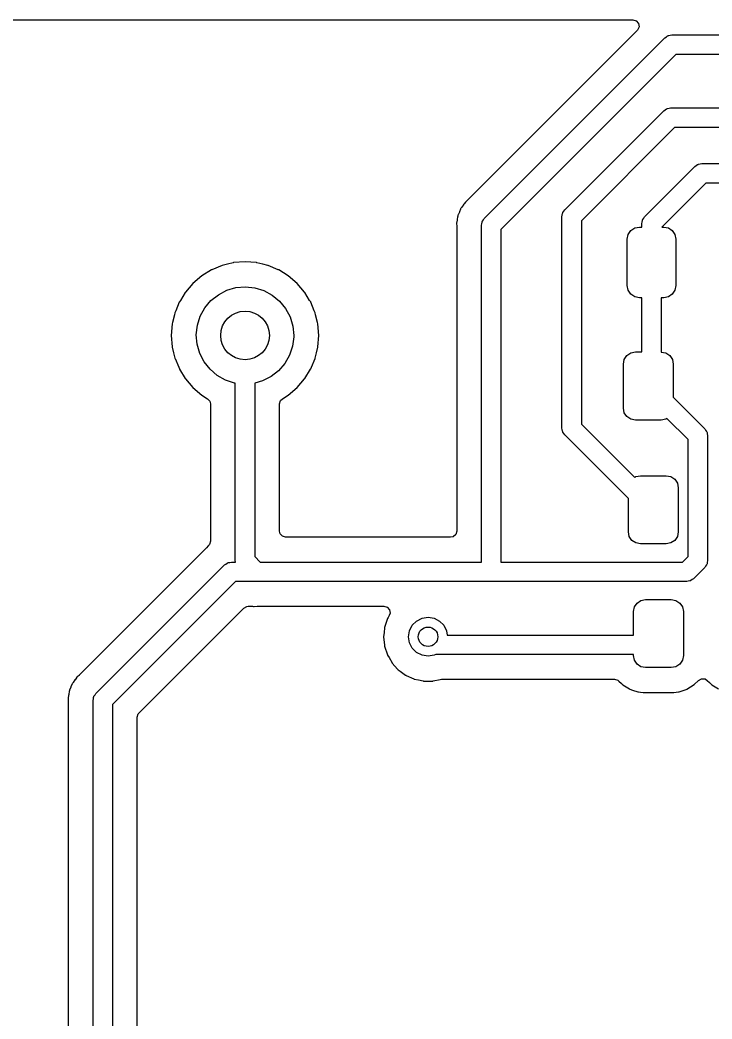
# Model space of a CAD drawing. Extents: x 61 to 228, y -146 to -45.
# Drawn here: x 166.19 to 180.4, y -65.47 to -44.96 of the extents above; entities that cross this region are included whole.
import ezdxf

# ---------------------------------------------------------------- set-up
doc = ezdxf.new("R2010")
doc.units = 0
doc.layers.add('BLACK', color=7, linetype='CONTINUOUS')

msp = doc.modelspace()

# ---------------------------------------------------------------- linework, layer by layer
at = {"layer": 'BLACK', "linetype": 'CONTINUOUS'}
for p, q in [((107.377, -44.9585), (178.779, -44.9585)), ((178.779, -44.9585), (178.847, -44.9785)), ((178.847, -44.9785), (178.894, -45.0322)), ((178.904, -45.1024), (178.875, -45.167)), ((178.894, -45.0322), (178.904, -45.1024)), ((178.868, -45.1736), (175.389, -48.6529)), ((175.728, -49.033), (179.437, -45.3243)), ((178.875, -45.167), (178.868, -45.1736)), ((179.437, -45.3243), (179.465, -45.3066)), ((179.465, -45.3066), (179.491, -45.2858)), ((179.491, -45.2858), (179.502, -45.2832)), ((179.502, -45.2832), (179.512, -45.2771)), ((179.512, -45.2771), (179.545, -45.2734)), ((179.545, -45.2734), (179.578, -45.266)), ((179.578, -45.266), (225.552, -45.266)), ((179.661, -45.666), (176.07, -49.2572)), ((225.469, -45.666), (179.661, -45.666)), ((177.379, -48.8552), (179.411, -46.8229)), ((179.411, -46.8229), (179.44, -46.8052)), ((179.44, -46.8052), (179.466, -46.7844)), ((179.466, -46.7844), (179.477, -46.7818)), ((179.477, -46.7818), (179.487, -46.7757)), ((179.487, -46.7757), (179.52, -46.772)), ((179.52, -46.772), (179.553, -46.7646)), ((179.553, -46.7646), (182.525, -46.7646)), ((179.635, -47.1646), (177.721, -49.0794)), ((182.442, -47.1646), (179.635, -47.1646)), ((179.02, -48.9974), (180.051, -47.9659)), ((180.051, -47.9659), (180.08, -47.9482)), ((180.08, -47.9482), (180.106, -47.9274)), ((180.106, -47.9274), (180.117, -47.9248)), ((180.117, -47.9248), (180.127, -47.9187)), ((180.127, -47.9187), (180.16, -47.915)), ((180.16, -47.915), (180.193, -47.9076)), ((180.193, -47.9076), (181.804, -47.9076)), ((180.275, -48.3076), (179.374, -49.2095)), ((181.721, -48.3076), (180.275, -48.3076)), ((175.256, -48.8116), (175.255, -48.8139)), ((175.259, -48.8047), (175.256, -48.8116)), ((175.299, -48.7544), (175.259, -48.8047)), ((175.302, -48.7491), (175.299, -48.7544)), ((175.315, -48.7313), (175.302, -48.7491)), ((175.339, -48.6968), (175.315, -48.7313)), ((175.383, -48.6588), (175.339, -48.6968)), ((175.389, -48.6529), (175.383, -48.6588)), ((175.178, -48.9969), (175.171, -49.0552)), ((175.181, -48.9898), (175.178, -48.9969)), ((175.182, -48.9872), (175.181, -48.9898)), ((175.186, -48.971), (175.182, -48.9872)), ((175.187, -48.9684), (175.186, -48.971)), ((175.189, -48.961), (175.187, -48.9684)), ((175.215, -48.9027), (175.189, -48.961)), ((175.217, -48.8967), (175.215, -48.9027)), ((175.238, -48.8442), (175.217, -48.8967)), ((175.241, -48.8371), (175.238, -48.8442)), ((175.238, -48.8442), (175.238, -48.8442)), ((175.245, -48.8309), (175.241, -48.8371)), ((175.246, -48.8286), (175.245, -48.8309)), ((175.255, -48.8139), (175.246, -48.8286)), ((177.321, -48.9963), (177.328, -48.9637)), ((177.321, -53.3362), (177.321, -48.9963)), ((177.328, -48.9637), (177.332, -48.9305)), ((177.332, -48.9305), (177.338, -48.9208)), ((177.338, -48.9208), (177.341, -48.9096)), ((177.341, -48.9096), (177.361, -48.8835)), ((177.361, -48.8835), (177.379, -48.8552)), ((179.002, -49.0256), (179.02, -48.9974)), ((175.169, -49.0668), (175.157, -49.1296)), ((175.157, -49.1296), (175.158, -49.1372)), ((175.158, -49.1372), (175.158, -49.1372)), ((175.158, -49.1372), (175.161, -49.1918)), ((175.161, -49.1918), (175.161, -49.199)), ((175.161, -49.199), (175.161, -55.4519)), ((175.17, -49.0603), (175.169, -49.0668)), ((175.171, -49.0552), (175.17, -49.0603)), ((175.67, -49.1741), (175.677, -49.1415)), ((175.67, -56.0864), (175.67, -49.1741)), ((175.677, -49.1415), (175.681, -49.1083)), ((175.681, -49.1083), (175.687, -49.0986)), ((175.687, -49.0986), (175.69, -49.0874)), ((175.69, -49.0874), (175.71, -49.0613)), ((175.71, -49.0613), (175.728, -49.033)), ((177.721, -49.0794), (177.721, -53.2534)), ((178.816, -49.2285), (178.911, -49.2095)), ((178.911, -49.2095), (178.961, -49.2095)), ((178.961, -49.1384), (178.969, -49.1059)), ((178.961, -49.2095), (178.961, -49.1384)), ((178.969, -49.1059), (178.973, -49.0727)), ((178.973, -49.0727), (178.979, -49.0629)), ((178.979, -49.0629), (178.981, -49.0517)), ((178.981, -49.0517), (179.002, -49.0256)), ((179.374, -49.2095), (179.411, -49.2095)), ((179.411, -49.2095), (179.507, -49.2285)), ((176.07, -49.2572), (176.07, -56.0864)), ((178.661, -49.4595), (178.68, -49.3638)), ((178.68, -49.3638), (178.735, -49.2827)), ((178.735, -49.2827), (178.816, -49.2285)), ((179.507, -49.2285), (179.588, -49.2827)), ((179.588, -49.2827), (179.642, -49.3638)), ((179.642, -49.3638), (179.661, -49.4595)), ((178.661, -50.4095), (178.661, -49.4595)), ((179.661, -49.4595), (179.661, -50.4095)), ((170.343, -49.9978), (170.133, -50.0849)), ((170.347, -49.9959), (170.343, -49.9978)), ((170.343, -49.9978), (170.343, -49.9978)), ((170.452, -49.9709), (170.347, -49.9959)), ((170.573, -49.9416), (170.452, -49.9709)), ((170.578, -49.9405), (170.573, -49.9416)), ((170.573, -49.9416), (170.573, -49.9416)), ((170.815, -49.9218), (170.578, -49.9405)), ((171.052, -49.9405), (170.815, -49.9218)), ((171.057, -49.9416), (171.052, -49.9405)), ((171.178, -49.9709), (171.057, -49.9416)), ((171.057, -49.9416), (171.057, -49.9416)), ((171.283, -49.9959), (171.178, -49.9709)), ((171.287, -49.9978), (171.283, -49.9959)), ((171.497, -50.0849), (171.287, -49.9978)), ((171.287, -49.9978), (171.287, -49.9978)), ((169.926, -50.2108), (169.745, -50.365)), ((169.93, -50.2082), (169.926, -50.2108)), ((170.124, -50.0893), (169.93, -50.2082)), ((169.93, -50.2082), (169.93, -50.2082)), ((170.128, -50.0868), (170.124, -50.0893)), ((170.133, -50.0849), (170.128, -50.0868)), ((170.133, -50.0849), (170.133, -50.0849)), ((171.502, -50.0868), (171.497, -50.0849)), ((171.497, -50.0849), (171.497, -50.0849)), ((171.506, -50.0893), (171.502, -50.0868)), ((171.7, -50.2082), (171.506, -50.0893)), ((171.704, -50.2108), (171.7, -50.2082)), ((171.7, -50.2082), (171.7, -50.2082)), ((171.885, -50.365), (171.704, -50.2108)), ((169.745, -50.365), (169.591, -50.5456)), ((170.44, -50.5078), (170.628, -50.4527)), ((170.628, -50.4527), (170.822, -50.435)), ((170.822, -50.435), (171.016, -50.4554)), ((172.039, -50.5456), (171.885, -50.365)), ((178.68, -50.5052), (178.661, -50.4095)), ((179.661, -50.4095), (179.642, -50.5052)), ((169.588, -50.5498), (169.488, -50.714)), ((169.591, -50.5456), (169.588, -50.5498)), ((169.588, -50.5498), (169.588, -50.5498)), ((170.115, -50.7205), (170.267, -50.5982)), ((170.267, -50.5982), (170.44, -50.5078)), ((171.016, -50.4554), (171.203, -50.5131)), ((171.203, -50.5131), (171.374, -50.606)), ((171.374, -50.606), (171.525, -50.7304)), ((172.042, -50.5498), (172.039, -50.5456)), ((172.142, -50.714), (172.042, -50.5498)), ((172.042, -50.5498), (172.042, -50.5498)), ((178.735, -50.5863), (178.68, -50.5052)), ((178.816, -50.6405), (178.735, -50.5863)), ((178.911, -50.6595), (178.816, -50.6405)), ((179.507, -50.6405), (179.411, -50.6595)), ((179.588, -50.5863), (179.507, -50.6405)), ((179.642, -50.5052), (179.588, -50.5863)), ((169.465, -50.7526), (169.393, -50.9269)), ((169.467, -50.748), (169.465, -50.7526)), ((169.465, -50.7526), (169.465, -50.7526)), ((169.488, -50.714), (169.467, -50.748)), ((169.99, -50.87), (170.115, -50.7205)), ((171.525, -50.7304), (171.648, -50.8816)), ((172.163, -50.748), (172.142, -50.714)), ((172.165, -50.7526), (172.163, -50.748)), ((172.237, -50.9269), (172.165, -50.7526)), ((172.165, -50.7526), (172.165, -50.7526)), ((178.961, -50.6595), (178.911, -50.6595)), ((178.961, -51.7745), (178.961, -50.6595)), ((179.411, -50.6595), (179.361, -50.6595)), ((179.361, -50.6595), (179.361, -51.7752)), ((169.365, -51.0148), (169.327, -51.172)), ((169.376, -50.9674), (169.365, -51.0148)), ((169.393, -50.9269), (169.376, -50.9674)), ((169.837, -51.2271), (169.896, -51.0411)), ((169.896, -51.0411), (169.99, -50.87)), ((171.648, -50.8816), (171.74, -51.0539)), ((171.74, -51.0539), (171.796, -51.2408)), ((172.254, -50.9674), (172.237, -50.9269)), ((172.265, -51.0148), (172.254, -50.9674)), ((172.303, -51.172), (172.265, -51.0148)), ((169.32, -51.1983), (169.302, -51.435)), ((169.327, -51.172), (169.32, -51.1983)), ((169.815, -51.421), (169.837, -51.2271)), ((171.796, -51.2408), (171.815, -51.435)), ((172.31, -51.1983), (172.303, -51.172)), ((172.328, -51.435), (172.31, -51.1983)), ((169.302, -51.435), (169.32, -51.6717)), ((169.831, -51.6155), (169.815, -51.421)), ((171.815, -51.4629), (171.79, -51.6565)), ((171.815, -51.435), (171.815, -51.4629)), ((172.31, -51.6717), (172.328, -51.435)), ((169.32, -51.6717), (169.322, -51.6765)), ((169.322, -51.6765), (169.322, -51.6765)), ((169.322, -51.6765), (169.348, -51.7883)), ((169.885, -51.8031), (169.831, -51.6155)), ((171.79, -51.6565), (171.729, -51.8417)), ((172.282, -51.7883), (172.308, -51.6765)), ((172.308, -51.6765), (172.31, -51.6717)), ((172.308, -51.6765), (172.308, -51.6765)), ((169.348, -51.7883), (169.376, -51.9026)), ((169.974, -51.9767), (169.885, -51.8031)), ((171.729, -51.8417), (171.632, -52.0114)), ((172.254, -51.9026), (172.282, -51.7883)), ((178.602, -51.9288), (178.656, -51.8477)), ((178.656, -51.8477), (178.737, -51.7935)), ((178.737, -51.7935), (178.833, -51.7745)), ((178.833, -51.7745), (178.961, -51.7745)), ((179.361, -51.7752), (179.454, -51.7935)), ((179.454, -51.7935), (179.535, -51.8477)), ((179.535, -51.8477), (179.589, -51.9288)), ((169.376, -51.9026), (169.378, -51.9072)), ((169.378, -51.9072), (169.378, -51.9072)), ((169.378, -51.9072), (169.453, -52.089)), ((169.453, -52.089), (169.467, -52.122)), ((170.096, -52.1297), (169.974, -51.9767)), ((171.632, -52.0114), (171.505, -52.1592)), ((172.163, -52.122), (172.177, -52.089)), ((172.177, -52.089), (172.252, -51.9072)), ((172.252, -51.9072), (172.254, -51.9026)), ((172.252, -51.9072), (172.252, -51.9072)), ((178.583, -52.0245), (178.602, -51.9288)), ((178.583, -52.9245), (178.583, -52.0245)), ((179.589, -51.9288), (179.608, -52.0245)), ((179.608, -52.0245), (179.608, -52.7042)), ((169.467, -52.122), (169.469, -52.1262)), ((169.469, -52.1262), (169.588, -52.3202)), ((170.244, -52.2561), (170.096, -52.1297)), ((170.415, -52.3514), (170.244, -52.2561)), ((171.351, -52.2793), (171.177, -52.3673)), ((171.505, -52.1592), (171.351, -52.2793)), ((172.042, -52.3202), (172.161, -52.1262)), ((172.161, -52.1262), (172.163, -52.122)), ((169.588, -52.3202), (169.588, -52.3202)), ((169.588, -52.3202), (169.591, -52.3244)), ((169.591, -52.3244), (169.745, -52.505)), ((170.6, -52.4117), (170.415, -52.3514)), ((170.615, -52.4134), (170.6, -52.4117)), ((170.615, -56.0578), (170.615, -52.4134)), ((171.177, -52.3673), (171.015, -52.4124)), ((171.015, -52.4124), (171.015, -55.975)), ((171.885, -52.505), (172.039, -52.3244)), ((172.039, -52.3244), (172.042, -52.3202)), ((172.042, -52.3202), (172.042, -52.3202)), ((169.745, -52.505), (169.926, -52.6592)), ((169.926, -52.6592), (169.93, -52.6618)), ((169.93, -52.6618), (169.93, -52.6618)), ((169.93, -52.6618), (170.046, -52.7332)), ((171.584, -52.7332), (171.7, -52.6618)), ((171.7, -52.6618), (171.704, -52.6592)), ((171.7, -52.6618), (171.7, -52.6618)), ((171.704, -52.6592), (171.885, -52.505)), ((179.608, -52.7042), (180.253, -53.3488)), ((170.046, -52.7332), (170.094, -52.7858)), ((170.094, -52.7858), (170.106, -52.8406)), ((170.106, -52.8406), (170.106, -55.6576)), ((171.523, -52.8406), (171.544, -52.7725)), ((171.523, -55.4519), (171.523, -52.8406)), ((171.544, -52.7725), (171.584, -52.7332)), ((178.602, -53.0202), (178.583, -52.9245)), ((178.656, -53.1013), (178.602, -53.0202)), ((178.737, -53.1555), (178.656, -53.1013)), ((177.721, -53.2534), (178.817, -54.3495)), ((178.833, -53.1745), (178.737, -53.1555)), ((179.358, -53.1745), (178.833, -53.1745)), ((179.454, -53.1555), (179.358, -53.1745)), ((179.478, -53.1395), (179.454, -53.1555)), ((179.911, -53.5729), (179.478, -53.1395)), ((177.328, -53.3688), (177.321, -53.3362)), ((177.332, -53.402), (177.328, -53.3688)), ((177.338, -53.4117), (177.332, -53.402)), ((177.34, -53.4229), (177.338, -53.4117)), ((177.361, -53.4491), (177.34, -53.4229)), ((177.379, -53.4774), (177.361, -53.4491)), ((178.686, -54.7848), (177.379, -53.4774)), ((180.253, -53.3488), (180.27, -53.3772)), ((180.27, -53.3772), (180.291, -53.4033)), ((180.291, -53.4033), (180.294, -53.4145)), ((180.294, -53.4145), (180.3, -53.4242)), ((180.3, -53.4242), (180.303, -53.4575)), ((180.303, -53.4575), (180.311, -53.49)), ((180.311, -53.49), (180.311, -56.0586)), ((179.911, -55.9754), (179.911, -53.5729)), ((178.817, -54.3495), (178.841, -54.3335)), ((178.841, -54.3335), (178.936, -54.3145)), ((178.936, -54.3145), (179.461, -54.3145)), ((179.461, -54.3145), (179.557, -54.3335)), ((179.557, -54.3335), (179.638, -54.3877)), ((179.638, -54.3877), (179.692, -54.4688)), ((179.692, -54.4688), (179.711, -54.5645)), ((179.711, -54.5645), (179.711, -55.4645)), ((178.686, -55.4645), (178.686, -54.7848)), ((171.535, -55.5042), (171.523, -55.4519)), ((171.581, -55.5579), (171.535, -55.5042)), ((171.649, -55.5779), (171.581, -55.5579)), ((175.035, -55.5779), (171.649, -55.5779)), ((175.087, -55.5665), (175.035, -55.5779)), ((175.141, -55.52), (175.087, -55.5665)), ((175.161, -55.4519), (175.141, -55.52)), ((178.705, -55.5602), (178.686, -55.4645)), ((178.76, -55.6413), (178.705, -55.5602)), ((179.692, -55.5602), (179.638, -55.6413)), ((179.711, -55.4645), (179.692, -55.5602)), ((170.059, -55.7567), (170.022, -55.7976)), ((170.064, -55.751), (170.059, -55.7567)), ((170.066, -55.7492), (170.064, -55.751)), ((170.086, -55.7257), (170.066, -55.7492)), ((170.106, -55.6576), (170.086, -55.7257)), ((178.841, -55.6955), (178.76, -55.6413)), ((178.936, -55.7145), (178.841, -55.6955)), ((179.461, -55.7145), (178.936, -55.7145)), ((179.557, -55.6955), (179.461, -55.7145)), ((179.638, -55.6413), (179.557, -55.6955)), ((170.017, -55.8028), (167.413, -58.4066)), ((170.022, -55.7976), (170.017, -55.8028)), ((171.015, -55.975), (171.126, -56.0864)), ((179.8, -56.0864), (179.911, -55.9754)), ((167.753, -58.7866), (170.394, -56.1447)), ((170.394, -56.1447), (170.423, -56.127)), ((170.423, -56.127), (170.449, -56.1062)), ((170.449, -56.1062), (170.46, -56.1036)), ((170.46, -56.1036), (170.47, -56.0975)), ((170.47, -56.0975), (170.503, -56.0938)), ((170.503, -56.0938), (170.536, -56.0864)), ((170.536, -56.0864), (170.622, -56.0864)), ((170.622, -56.0864), (170.615, -56.0578)), ((171.126, -56.0864), (175.67, -56.0864)), ((176.07, -56.0864), (179.8, -56.0864)), ((180.27, -56.1714), (180.252, -56.1997)), ((180.291, -56.1453), (180.27, -56.1714)), ((180.294, -56.1341), (180.291, -56.1453)), ((180.3, -56.1244), (180.294, -56.1341)), ((180.303, -56.0912), (180.3, -56.1244)), ((180.311, -56.0586), (180.303, -56.0912)), ((180.252, -56.1997), (180.024, -56.4281)), ((170.618, -56.4864), (168.094, -59.0108)), ((179.883, -56.4864), (170.618, -56.4864)), ((179.915, -56.479), (179.883, -56.4864)), ((179.949, -56.4753), (179.915, -56.479)), ((179.958, -56.4692), (179.949, -56.4753)), ((179.97, -56.4666), (179.958, -56.4692)), ((179.996, -56.4458), (179.97, -56.4666)), ((180.024, -56.4281), (179.996, -56.4458)), ((170.792, -57.0318), (170.854, -56.9978)), ((170.854, -56.9978), (170.881, -56.9949)), ((170.881, -56.9949), (170.967, -56.9949)), ((170.967, -56.9949), (170.99, -56.997)), ((170.99, -56.997), (170.999, -56.9987)), ((170.999, -56.9987), (171.006, -56.9983)), ((171.006, -56.9983), (171.061, -56.9951)), ((171.006, -56.9983), (171.006, -56.9983)), ((171.061, -56.9951), (171.068, -56.9949)), ((171.068, -56.9949), (173.667, -56.9949)), ((173.667, -56.9949), (173.735, -57.0149)), ((173.735, -57.0149), (173.782, -57.0686)), ((178.79, -57.1045), (178.809, -57.0088)), ((178.809, -57.0088), (178.863, -56.9277)), ((178.863, -56.9277), (178.944, -56.8735)), ((178.944, -56.8735), (179.04, -56.8545)), ((179.04, -56.8545), (179.565, -56.8545)), ((179.565, -56.8545), (179.661, -56.8735)), ((179.661, -56.8735), (179.742, -56.9277)), ((179.742, -56.9277), (179.796, -57.0088)), ((179.796, -57.0088), (179.815, -57.1045)), ((168.639, -59.1846), (170.792, -57.0318)), ((173.776, -57.1839), (173.754, -57.2217)), ((173.792, -57.1388), (173.776, -57.1839)), ((173.782, -57.0686), (173.792, -57.1388)), ((174.45, -57.2401), (174.573, -57.2205)), ((174.573, -57.2205), (174.697, -57.2401)), ((178.79, -57.585), (178.79, -57.1045)), ((179.815, -57.1045), (179.815, -58.0045)), ((173.739, -57.2489), (173.68, -57.4306)), ((173.754, -57.2217), (173.739, -57.2489)), ((174.193, -57.4969), (174.25, -57.3854)), ((174.25, -57.3854), (174.338, -57.2969)), ((174.338, -57.2969), (174.45, -57.2401)), ((174.697, -57.2401), (174.808, -57.2969)), ((174.808, -57.2969), (174.897, -57.3854)), ((174.897, -57.3854), (174.954, -57.4969)), ((173.669, -57.5348), (173.66, -57.6205)), ((173.66, -57.6205), (173.66, -57.6271)), ((173.66, -57.6271), (173.677, -57.7835)), ((173.679, -57.4371), (173.669, -57.5348)), ((173.68, -57.4306), (173.679, -57.4371)), ((173.679, -57.4371), (173.679, -57.4371)), ((174.173, -57.6205), (174.193, -57.4969)), ((174.193, -57.7441), (174.173, -57.6205)), ((174.954, -57.4969), (174.968, -57.585)), ((174.968, -57.585), (178.79, -57.585)), ((173.677, -57.7835), (173.68, -57.8104)), ((173.68, -57.8104), (173.739, -57.9921)), ((174.25, -57.8556), (174.193, -57.7441)), ((173.739, -57.9921), (173.742, -57.9978)), ((173.742, -57.9978), (173.742, -57.9978)), ((173.742, -57.9978), (173.771, -58.0484)), ((174.338, -57.9441), (174.25, -57.8556)), ((174.45, -58.0009), (174.338, -57.9441)), ((174.573, -58.0205), (174.45, -58.0009)), ((174.697, -58.0009), (174.573, -58.0205)), ((174.731, -57.9835), (174.697, -58.0009)), ((174.737, -57.985), (174.731, -57.9835)), ((178.79, -57.985), (174.737, -57.985)), ((178.79, -58.0045), (178.79, -57.985)), ((178.809, -58.1002), (178.79, -58.0045)), ((179.815, -58.0045), (179.796, -58.1002)), ((173.771, -58.0484), (173.834, -58.1574)), ((173.834, -58.1574), (173.839, -58.1624)), ((173.839, -58.1624), (173.839, -58.1624)), ((173.839, -58.1624), (173.947, -58.2825)), ((178.863, -58.1813), (178.809, -58.1002)), ((178.944, -58.2355), (178.863, -58.1813)), ((179.04, -58.2545), (178.944, -58.2355)), ((179.661, -58.2355), (179.565, -58.2545)), ((179.742, -58.1813), (179.661, -58.2355)), ((179.796, -58.1002), (179.742, -58.1813)), ((167.364, -58.4504), (167.338, -58.4866)), ((167.369, -58.4454), (167.364, -58.4504)), ((167.407, -58.4124), (167.369, -58.4454)), ((167.369, -58.4454), (167.369, -58.4454)), ((167.413, -58.4066), (167.407, -58.4124)), ((173.947, -58.2825), (173.962, -58.2994)), ((173.962, -58.2994), (174.002, -58.3284)), ((174.002, -58.3284), (174.109, -58.4066)), ((174.109, -58.4066), (174.116, -58.4116)), ((174.116, -58.4116), (174.122, -58.4143)), ((174.122, -58.4143), (174.122, -58.4143)), ((174.122, -58.4143), (174.283, -58.4857)), ((179.565, -58.2545), (179.04, -58.2545)), ((167.239, -58.6563), (167.213, -58.7146)), ((167.242, -58.6503), (167.239, -58.6563)), ((167.262, -58.5978), (167.242, -58.6503)), ((167.265, -58.5907), (167.262, -58.5978)), ((167.262, -58.5978), (167.262, -58.5978)), ((167.269, -58.5845), (167.265, -58.5907)), ((167.271, -58.5822), (167.269, -58.5845)), ((167.279, -58.5675), (167.271, -58.5822)), ((167.28, -58.5652), (167.279, -58.5675)), ((167.284, -58.5583), (167.28, -58.5652)), ((167.323, -58.508), (167.284, -58.5583)), ((167.327, -58.5027), (167.323, -58.508)), ((167.338, -58.4866), (167.327, -58.5027)), ((174.283, -58.4857), (174.291, -58.4893)), ((174.291, -58.4893), (174.379, -58.508)), ((174.379, -58.508), (174.471, -58.5276)), ((174.471, -58.5276), (174.471, -58.5276)), ((174.471, -58.5276), (174.478, -58.529)), ((174.478, -58.529), (174.669, -58.529)), ((174.669, -58.529), (174.675, -58.5276)), ((174.675, -58.5276), (174.823, -58.4963)), ((174.675, -58.5276), (174.675, -58.5276)), ((174.823, -58.4963), (174.849, -58.4935)), ((174.849, -58.4935), (178.404, -58.4935)), ((178.404, -58.4935), (178.472, -58.5135)), ((178.472, -58.5135), (178.493, -58.5303)), ((178.493, -58.5303), (178.545, -58.5822)), ((178.545, -58.5822), (178.567, -58.6038)), ((178.567, -58.6038), (178.573, -58.6076)), ((178.573, -58.6076), (178.573, -58.6076)), ((178.573, -58.6076), (178.71, -58.6922)), ((179.889, -58.696), (180.039, -58.603)), ((180.039, -58.603), (180.126, -58.5164)), ((180.126, -58.5164), (180.188, -58.4823)), ((180.188, -58.4823), (180.259, -58.4873)), ((180.259, -58.4873), (180.304, -58.5162)), ((180.304, -58.5162), (180.348, -58.5604)), ((180.348, -58.5604), (180.392, -58.6038)), ((180.392, -58.6038), (180.398, -58.6076)), ((180.398, -58.6076), (180.398, -58.6076)), ((180.398, -58.6076), (180.535, -58.6922)), ((167.193, -58.8204), (167.182, -58.8832)), ((167.194, -58.8139), (167.193, -58.8204)), ((167.195, -58.8104), (167.194, -58.8139)), ((167.198, -58.7877), (167.195, -58.8104)), ((167.202, -58.758), (167.198, -58.7877)), ((167.203, -58.7505), (167.202, -58.758)), ((167.202, -58.758), (167.202, -58.758)), ((167.205, -58.7434), (167.203, -58.7505)), ((167.206, -58.7408), (167.205, -58.7434)), ((167.211, -58.7246), (167.206, -58.7408)), ((167.212, -58.722), (167.211, -58.7246)), ((167.213, -58.7146), (167.212, -58.722)), ((167.705, -58.8619), (167.711, -58.8522)), ((167.711, -58.8522), (167.714, -58.841)), ((167.714, -58.841), (167.735, -58.8149)), ((167.735, -58.8149), (167.753, -58.7866)), ((178.71, -58.6922), (178.717, -58.6966)), ((178.717, -58.6966), (178.771, -58.7146)), ((178.771, -58.7146), (178.879, -58.7501)), ((178.879, -58.7501), (178.879, -58.7501)), ((178.879, -58.7501), (178.885, -58.7523)), ((178.885, -58.7523), (178.892, -58.753)), ((178.892, -58.753), (178.892, -58.753)), ((178.892, -58.753), (178.935, -58.7574)), ((178.935, -58.7574), (178.989, -58.763)), ((178.989, -58.763), (179.615, -58.763)), ((179.615, -58.763), (179.619, -58.7627)), ((179.619, -58.7627), (179.714, -58.7527)), ((179.619, -58.7627), (179.619, -58.7627)), ((179.714, -58.7527), (179.721, -58.752)), ((179.714, -58.7527), (179.714, -58.7527)), ((179.721, -58.752), (179.728, -58.7498)), ((179.728, -58.7498), (179.875, -58.7007)), ((179.728, -58.7498), (179.728, -58.7498)), ((179.875, -58.7007), (179.889, -58.696)), ((167.182, -58.8832), (167.182, -58.8908)), ((167.182, -58.8908), (167.182, -58.8908)), ((167.182, -58.8908), (167.185, -58.9454)), ((167.185, -58.9454), (167.185, -58.9526)), ((167.185, -58.9526), (167.185, -111.985)), ((167.694, -58.9277), (167.701, -58.8951)), ((167.694, -112.014), (167.694, -58.9277)), ((167.701, -58.8951), (167.705, -58.8619)), ((168.094, -59.0108), (168.094, -111.931)), ((168.602, -59.2737), (168.623, -59.2055)), ((168.623, -59.2055), (168.639, -59.1846)), ((168.602, -97.8886), (168.602, -59.2737))]:
    msp.add_line(p, q, dxfattribs=at)
at = {"layer": 'BLACK'}
for centre, radius in [((170.815, -51.435), 0.5), ((174.573, -57.6205), 0.2)]:
    msp.add_circle(centre, radius, dxfattribs=at)

doc.saveas('drawing.dxf')
